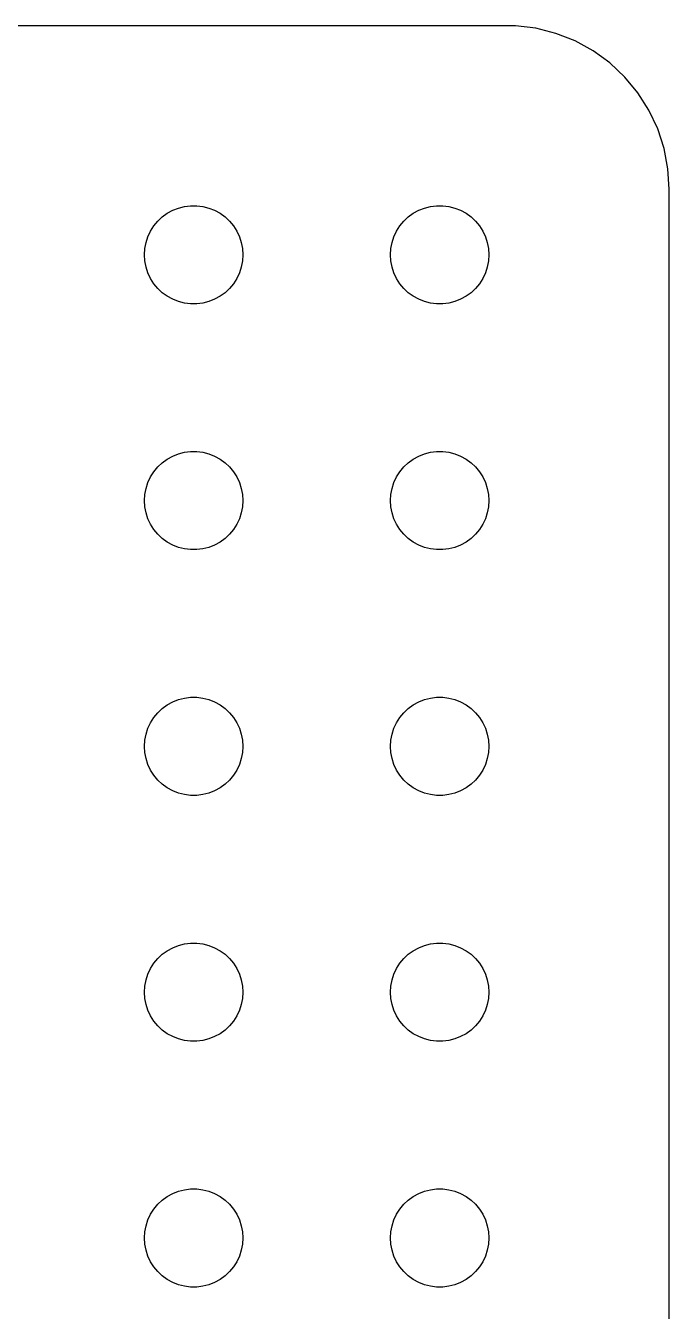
# Model space of a CAD drawing. Header units: metres. Extents: x -37 to 37, y 131 to 289.
# Drawn here: x 17.38 to 37, y 249.76 to 288.99 of the extents above; entities that cross this region are included whole.
import ezdxf

# ---------------------------------------------------------------- set-up
doc = ezdxf.new("R2010")
doc.units = ezdxf.units.M

msp = doc.modelspace()

# ---------------------------------------------------------------- linework, layer by layer
for p, q in [((32.3139, 288.99), (-32.3139, 288.99)), ((32.9369, 288.911), (32.3139, 288.99)), ((33.5451, 288.755), (32.9369, 288.911)), ((34.1289, 288.524), (33.5451, 288.755)), ((34.6791, 288.222), (34.1289, 288.524)), ((35.1871, 287.853), (34.6791, 288.222)), ((35.6448, 287.423), (35.1871, 287.853)), ((36.0451, 286.939), (35.6448, 287.423)), ((36.3815, 286.409), (36.0451, 286.939)), ((36.6489, 285.841), (36.3815, 286.409)), ((36.8429, 285.243), (36.6489, 285.841)), ((36.9606, 284.627), (36.8429, 285.243)), ((37, 284), (36.9606, 284.627)), ((37, 220), (37, 284)), ((21.5439, 283.156), (21.6963, 283.266)), ((21.6963, 283.266), (21.8613, 283.357)), ((21.8613, 283.357), (22.0365, 283.427)), ((22.0365, 283.427), (22.2189, 283.473)), ((22.2189, 283.473), (22.4058, 283.497)), ((22.4058, 283.497), (22.5942, 283.497)), ((22.5942, 283.497), (22.7811, 283.473)), ((22.7811, 283.473), (22.9635, 283.427)), ((22.9635, 283.427), (23.1387, 283.357)), ((23.1387, 283.357), (23.3037, 283.266)), ((23.3037, 283.266), (23.4561, 283.156)), ((29.0439, 283.156), (29.1963, 283.266)), ((29.1963, 283.266), (29.3613, 283.357)), ((29.3613, 283.357), (29.5365, 283.427)), ((29.5365, 283.427), (29.7189, 283.473)), ((29.7189, 283.473), (29.9058, 283.497)), ((29.9058, 283.497), (30.0942, 283.497)), ((30.0942, 283.497), (30.2811, 283.473)), ((30.2811, 283.473), (30.4635, 283.427)), ((30.4635, 283.427), (30.6387, 283.357)), ((30.6387, 283.357), (30.8037, 283.266)), ((30.8037, 283.266), (30.9561, 283.156)), ((21.1855, 282.723), (21.2865, 282.882)), ((21.2865, 282.882), (21.4065, 283.027)), ((21.4065, 283.027), (21.5439, 283.156)), ((23.4561, 283.156), (23.5934, 283.027)), ((23.5934, 283.027), (23.7135, 282.882)), ((23.7135, 282.882), (23.8145, 282.723)), ((28.6855, 282.723), (28.7865, 282.882)), ((28.7865, 282.882), (28.9065, 283.027)), ((28.9065, 283.027), (29.0439, 283.156)), ((30.9561, 283.156), (31.0934, 283.027)), ((31.0934, 283.027), (31.2135, 282.882)), ((31.2135, 282.882), (31.3145, 282.723)), ((21.0471, 282.373), (21.1053, 282.552)), ((21.1053, 282.552), (21.1855, 282.723)), ((23.8145, 282.723), (23.8947, 282.552)), ((23.8947, 282.552), (23.9529, 282.373)), ((28.5471, 282.373), (28.6053, 282.552)), ((28.6053, 282.552), (28.6855, 282.723)), ((31.3145, 282.723), (31.3947, 282.552)), ((31.3947, 282.552), (31.4529, 282.373)), ((21, 282), (21.0118, 282.188)), ((21.0118, 282.188), (21.0471, 282.373)), ((23.9529, 282.373), (23.9882, 282.188)), ((23.9882, 282.188), (24, 282)), ((28.5, 282), (28.5118, 282.188)), ((28.5118, 282.188), (28.5471, 282.373)), ((31.4529, 282.373), (31.4882, 282.188)), ((31.4882, 282.188), (31.5, 282)), ((21.0118, 281.812), (21, 282)), ((21.0471, 281.627), (21.0118, 281.812)), ((23.9882, 281.812), (23.9529, 281.627)), ((24, 282), (23.9882, 281.812)), ((28.5118, 281.812), (28.5, 282)), ((28.5471, 281.627), (28.5118, 281.812)), ((31.4882, 281.812), (31.4529, 281.627)), ((31.5, 282), (31.4882, 281.812)), ((21.1053, 281.448), (21.0471, 281.627)), ((21.1855, 281.277), (21.1053, 281.448)), ((21.2865, 281.118), (21.1855, 281.277)), ((23.8145, 281.277), (23.7135, 281.118)), ((23.8947, 281.448), (23.8145, 281.277)), ((23.9529, 281.627), (23.8947, 281.448)), ((28.6053, 281.448), (28.5471, 281.627)), ((28.6855, 281.277), (28.6053, 281.448)), ((28.7865, 281.118), (28.6855, 281.277)), ((31.3145, 281.277), (31.2135, 281.118)), ((31.3947, 281.448), (31.3145, 281.277)), ((31.4529, 281.627), (31.3947, 281.448)), ((21.4065, 280.973), (21.2865, 281.118)), ((21.5439, 280.844), (21.4065, 280.973)), ((23.5934, 280.973), (23.4561, 280.844)), ((23.7135, 281.118), (23.5934, 280.973)), ((28.9065, 280.973), (28.7865, 281.118)), ((29.0439, 280.844), (28.9065, 280.973)), ((31.0934, 280.973), (30.9561, 280.844)), ((31.2135, 281.118), (31.0934, 280.973)), ((21.6963, 280.734), (21.5439, 280.844)), ((21.8613, 280.643), (21.6963, 280.734)), ((22.0365, 280.573), (21.8613, 280.643)), ((22.2189, 280.527), (22.0365, 280.573)), ((22.4058, 280.503), (22.2189, 280.527)), ((22.5942, 280.503), (22.4058, 280.503)), ((22.7811, 280.527), (22.5942, 280.503)), ((22.9635, 280.573), (22.7811, 280.527)), ((23.1387, 280.643), (22.9635, 280.573)), ((23.3037, 280.734), (23.1387, 280.643)), ((23.4561, 280.844), (23.3037, 280.734)), ((29.1963, 280.734), (29.0439, 280.844)), ((29.3613, 280.643), (29.1963, 280.734)), ((29.5365, 280.573), (29.3613, 280.643)), ((29.7189, 280.527), (29.5365, 280.573)), ((29.9058, 280.503), (29.7189, 280.527)), ((30.0942, 280.503), (29.9058, 280.503)), ((30.2811, 280.527), (30.0942, 280.503)), ((30.4635, 280.573), (30.2811, 280.527)), ((30.6387, 280.643), (30.4635, 280.573)), ((30.8037, 280.734), (30.6387, 280.643)), ((30.9561, 280.844), (30.8037, 280.734)), ((21.5439, 275.656), (21.6963, 275.766)), ((21.6963, 275.766), (21.8613, 275.857)), ((21.8613, 275.857), (22.0365, 275.927)), ((22.0365, 275.927), (22.2189, 275.973)), ((22.2189, 275.973), (22.4058, 275.997)), ((22.4058, 275.997), (22.5942, 275.997)), ((22.5942, 275.997), (22.7811, 275.973)), ((22.7811, 275.973), (22.9635, 275.927)), ((22.9635, 275.927), (23.1387, 275.857)), ((23.1387, 275.857), (23.3037, 275.766)), ((23.3037, 275.766), (23.4561, 275.656)), ((29.0439, 275.656), (29.1963, 275.766)), ((29.1963, 275.766), (29.3613, 275.857)), ((29.3613, 275.857), (29.5365, 275.927)), ((29.5365, 275.927), (29.7189, 275.973)), ((29.7189, 275.973), (29.9058, 275.997)), ((29.9058, 275.997), (30.0942, 275.997)), ((30.0942, 275.997), (30.2811, 275.973)), ((30.2811, 275.973), (30.4635, 275.927)), ((30.4635, 275.927), (30.6387, 275.857)), ((30.6387, 275.857), (30.8037, 275.766)), ((30.8037, 275.766), (30.9561, 275.656)), ((21.1855, 275.223), (21.2865, 275.382)), ((21.2865, 275.382), (21.4065, 275.527)), ((21.4065, 275.527), (21.5439, 275.656)), ((23.4561, 275.656), (23.5934, 275.527)), ((23.5934, 275.527), (23.7135, 275.382)), ((23.7135, 275.382), (23.8145, 275.223)), ((28.6855, 275.223), (28.7865, 275.382)), ((28.7865, 275.382), (28.9065, 275.527)), ((28.9065, 275.527), (29.0439, 275.656)), ((30.9561, 275.656), (31.0934, 275.527)), ((31.0934, 275.527), (31.2135, 275.382)), ((31.2135, 275.382), (31.3145, 275.223)), ((21.0471, 274.873), (21.1053, 275.052)), ((21.1053, 275.052), (21.1855, 275.223)), ((23.8145, 275.223), (23.8947, 275.052)), ((23.8947, 275.052), (23.9529, 274.873)), ((28.5471, 274.873), (28.6053, 275.052)), ((28.6053, 275.052), (28.6855, 275.223)), ((31.3145, 275.223), (31.3947, 275.052)), ((31.3947, 275.052), (31.4529, 274.873)), ((21, 274.5), (21.0118, 274.688)), ((21.0118, 274.688), (21.0471, 274.873)), ((23.9529, 274.873), (23.9882, 274.688)), ((23.9882, 274.688), (24, 274.5)), ((28.5, 274.5), (28.5118, 274.688)), ((28.5118, 274.688), (28.5471, 274.873)), ((31.4529, 274.873), (31.4882, 274.688)), ((31.4882, 274.688), (31.5, 274.5)), ((21.0118, 274.312), (21, 274.5)), ((21.0471, 274.127), (21.0118, 274.312)), ((23.9882, 274.312), (23.9529, 274.127)), ((24, 274.5), (23.9882, 274.312)), ((28.5118, 274.312), (28.5, 274.5)), ((28.5471, 274.127), (28.5118, 274.312)), ((31.4882, 274.312), (31.4529, 274.127)), ((31.5, 274.5), (31.4882, 274.312)), ((21.1053, 273.948), (21.0471, 274.127)), ((21.1855, 273.777), (21.1053, 273.948)), ((23.8947, 273.948), (23.8145, 273.777)), ((23.9529, 274.127), (23.8947, 273.948)), ((28.6053, 273.948), (28.5471, 274.127)), ((28.6855, 273.777), (28.6053, 273.948)), ((31.3947, 273.948), (31.3145, 273.777)), ((31.4529, 274.127), (31.3947, 273.948)), ((21.2865, 273.618), (21.1855, 273.777)), ((21.4065, 273.473), (21.2865, 273.618)), ((21.5439, 273.344), (21.4065, 273.473)), ((23.5934, 273.473), (23.4561, 273.344)), ((23.7135, 273.618), (23.5934, 273.473)), ((23.8145, 273.777), (23.7135, 273.618)), ((28.7865, 273.618), (28.6855, 273.777)), ((28.9065, 273.473), (28.7865, 273.618)), ((29.0439, 273.344), (28.9065, 273.473)), ((31.0934, 273.473), (30.9561, 273.344)), ((31.2135, 273.618), (31.0934, 273.473)), ((31.3145, 273.777), (31.2135, 273.618)), ((21.6963, 273.234), (21.5439, 273.344)), ((21.8613, 273.143), (21.6963, 273.234)), ((22.0365, 273.073), (21.8613, 273.143)), ((22.2189, 273.027), (22.0365, 273.073)), ((22.4058, 273.003), (22.2189, 273.027)), ((22.7811, 273.027), (22.5942, 273.003)), ((22.9635, 273.073), (22.7811, 273.027)), ((23.1387, 273.143), (22.9635, 273.073)), ((23.3037, 273.234), (23.1387, 273.143)), ((23.4561, 273.344), (23.3037, 273.234)), ((29.1963, 273.234), (29.0439, 273.344)), ((29.3613, 273.143), (29.1963, 273.234)), ((29.5365, 273.073), (29.3613, 273.143)), ((29.7189, 273.027), (29.5365, 273.073)), ((29.9058, 273.003), (29.7189, 273.027)), ((30.2811, 273.027), (30.0942, 273.003)), ((30.4635, 273.073), (30.2811, 273.027)), ((30.6387, 273.143), (30.4635, 273.073)), ((30.8037, 273.234), (30.6387, 273.143)), ((30.9561, 273.344), (30.8037, 273.234)), ((22.5942, 273.003), (22.4058, 273.003)), ((30.0942, 273.003), (29.9058, 273.003)), ((21.6963, 268.266), (21.8613, 268.357)), ((21.8613, 268.357), (22.0365, 268.427)), ((22.0365, 268.427), (22.2189, 268.473)), ((22.2189, 268.473), (22.4058, 268.497)), ((22.4058, 268.497), (22.5942, 268.497)), ((22.5942, 268.497), (22.7811, 268.473)), ((22.7811, 268.473), (22.9635, 268.427)), ((22.9635, 268.427), (23.1387, 268.357)), ((23.1387, 268.357), (23.3037, 268.266)), ((29.1963, 268.266), (29.3613, 268.357)), ((29.3613, 268.357), (29.5365, 268.427)), ((29.5365, 268.427), (29.7189, 268.473)), ((29.7189, 268.473), (29.9058, 268.497)), ((29.9058, 268.497), (30.0942, 268.497)), ((30.0942, 268.497), (30.2811, 268.473)), ((30.2811, 268.473), (30.4635, 268.427)), ((30.4635, 268.427), (30.6387, 268.357)), ((30.6387, 268.357), (30.8037, 268.266)), ((21.2865, 267.882), (21.4065, 268.027)), ((21.4065, 268.027), (21.5439, 268.156)), ((21.5439, 268.156), (21.6963, 268.266)), ((23.3037, 268.266), (23.4561, 268.156)), ((23.4561, 268.156), (23.5934, 268.027)), ((23.5934, 268.027), (23.7135, 267.882)), ((28.7865, 267.882), (28.9065, 268.027)), ((28.9065, 268.027), (29.0439, 268.156)), ((29.0439, 268.156), (29.1963, 268.266)), ((30.8037, 268.266), (30.9561, 268.156)), ((30.9561, 268.156), (31.0934, 268.027)), ((31.0934, 268.027), (31.2135, 267.882)), ((21.0471, 267.373), (21.1053, 267.552)), ((21.1053, 267.552), (21.1855, 267.723)), ((21.1855, 267.723), (21.2865, 267.882)), ((23.7135, 267.882), (23.8145, 267.723)), ((23.8145, 267.723), (23.8947, 267.552)), ((23.8947, 267.552), (23.9529, 267.373)), ((28.5471, 267.373), (28.6053, 267.552)), ((28.6053, 267.552), (28.6855, 267.723)), ((28.6855, 267.723), (28.7865, 267.882)), ((31.2135, 267.882), (31.3145, 267.723)), ((31.3145, 267.723), (31.3947, 267.552)), ((31.3947, 267.552), (31.4529, 267.373)), ((21, 267), (21.0118, 267.188)), ((21.0118, 267.188), (21.0471, 267.373)), ((23.9529, 267.373), (23.9882, 267.188)), ((23.9882, 267.188), (24, 267)), ((28.5, 267), (28.5118, 267.188)), ((28.5118, 267.188), (28.5471, 267.373)), ((31.4529, 267.373), (31.4882, 267.188)), ((31.4882, 267.188), (31.5, 267)), ((21.0118, 266.812), (21, 267)), ((21.0471, 266.627), (21.0118, 266.812)), ((23.9882, 266.812), (23.9529, 266.627)), ((24, 267), (23.9882, 266.812)), ((28.5118, 266.812), (28.5, 267)), ((28.5471, 266.627), (28.5118, 266.812)), ((31.4882, 266.812), (31.4529, 266.627)), ((31.5, 267), (31.4882, 266.812)), ((21.1053, 266.448), (21.0471, 266.627)), ((21.1855, 266.277), (21.1053, 266.448)), ((23.8947, 266.448), (23.8145, 266.277)), ((23.9529, 266.627), (23.8947, 266.448)), ((28.6053, 266.448), (28.5471, 266.627)), ((28.6855, 266.277), (28.6053, 266.448)), ((31.3947, 266.448), (31.3145, 266.277)), ((31.4529, 266.627), (31.3947, 266.448)), ((21.2865, 266.118), (21.1855, 266.277)), ((21.4065, 265.973), (21.2865, 266.118)), ((21.5439, 265.844), (21.4065, 265.973)), ((23.5934, 265.973), (23.4561, 265.844)), ((23.7135, 266.118), (23.5934, 265.973)), ((23.8145, 266.277), (23.7135, 266.118)), ((28.7865, 266.118), (28.6855, 266.277)), ((28.9065, 265.973), (28.7865, 266.118)), ((29.0439, 265.844), (28.9065, 265.973)), ((31.0934, 265.973), (30.9561, 265.844)), ((31.2135, 266.118), (31.0934, 265.973)), ((31.3145, 266.277), (31.2135, 266.118)), ((21.6963, 265.734), (21.5439, 265.844)), ((21.8613, 265.643), (21.6963, 265.734)), ((22.0365, 265.573), (21.8613, 265.643)), ((22.2189, 265.527), (22.0365, 265.573)), ((22.9635, 265.573), (22.7811, 265.527)), ((23.1387, 265.643), (22.9635, 265.573)), ((23.3037, 265.734), (23.1387, 265.643)), ((23.4561, 265.844), (23.3037, 265.734)), ((29.1963, 265.734), (29.0439, 265.844)), ((29.3613, 265.643), (29.1963, 265.734)), ((29.5365, 265.573), (29.3613, 265.643)), ((29.7189, 265.527), (29.5365, 265.573)), ((30.4635, 265.573), (30.2811, 265.527)), ((30.6387, 265.643), (30.4635, 265.573)), ((30.8037, 265.734), (30.6387, 265.643)), ((30.9561, 265.844), (30.8037, 265.734)), ((22.4058, 265.503), (22.2189, 265.527)), ((22.5942, 265.503), (22.4058, 265.503)), ((22.7811, 265.527), (22.5942, 265.503)), ((29.9058, 265.503), (29.7189, 265.527)), ((30.0942, 265.503), (29.9058, 265.503)), ((30.2811, 265.527), (30.0942, 265.503)), ((21.8613, 260.857), (22.0365, 260.927)), ((22.0365, 260.927), (22.2189, 260.973)), ((22.2189, 260.973), (22.4058, 260.997)), ((22.4058, 260.997), (22.5942, 260.997)), ((22.5942, 260.997), (22.7811, 260.973)), ((22.7811, 260.973), (22.9635, 260.927)), ((22.9635, 260.927), (23.1387, 260.857)), ((29.3613, 260.857), (29.5365, 260.927)), ((29.5365, 260.927), (29.7189, 260.973)), ((29.7189, 260.973), (29.9058, 260.997)), ((29.9058, 260.997), (30.0942, 260.997)), ((30.0942, 260.997), (30.2811, 260.973)), ((30.2811, 260.973), (30.4635, 260.927)), ((30.4635, 260.927), (30.6387, 260.857)), ((21.2865, 260.382), (21.4065, 260.527)), ((21.4065, 260.527), (21.5439, 260.656)), ((21.5439, 260.656), (21.6963, 260.766)), ((21.6963, 260.766), (21.8613, 260.857)), ((23.1387, 260.857), (23.3037, 260.766)), ((23.3037, 260.766), (23.4561, 260.656)), ((23.4561, 260.656), (23.5934, 260.527)), ((23.5934, 260.527), (23.7135, 260.382)), ((28.7865, 260.382), (28.9065, 260.527)), ((28.9065, 260.527), (29.0439, 260.656)), ((29.0439, 260.656), (29.1963, 260.766)), ((29.1963, 260.766), (29.3613, 260.857)), ((30.6387, 260.857), (30.8037, 260.766)), ((30.8037, 260.766), (30.9561, 260.656)), ((30.9561, 260.656), (31.0934, 260.527)), ((31.0934, 260.527), (31.2135, 260.382)), ((21.1053, 260.052), (21.1855, 260.223)), ((21.1855, 260.223), (21.2865, 260.382)), ((23.7135, 260.382), (23.8145, 260.223)), ((23.8145, 260.223), (23.8947, 260.052)), ((28.6053, 260.052), (28.6855, 260.223)), ((28.6855, 260.223), (28.7865, 260.382)), ((31.2135, 260.382), (31.3145, 260.223)), ((31.3145, 260.223), (31.3947, 260.052)), ((21, 259.5), (21.0118, 259.688)), ((21.0118, 259.688), (21.0471, 259.873)), ((21.0471, 259.873), (21.1053, 260.052)), ((23.8947, 260.052), (23.9529, 259.873)), ((23.9529, 259.873), (23.9882, 259.688)), ((23.9882, 259.688), (24, 259.5)), ((28.5, 259.5), (28.5118, 259.688)), ((28.5118, 259.688), (28.5471, 259.873)), ((28.5471, 259.873), (28.6053, 260.052)), ((31.3947, 260.052), (31.4529, 259.873)), ((31.4529, 259.873), (31.4882, 259.688)), ((31.4882, 259.688), (31.5, 259.5)), ((21.0118, 259.312), (21, 259.5)), ((21.0471, 259.127), (21.0118, 259.312)), ((23.9882, 259.312), (23.9529, 259.127)), ((24, 259.5), (23.9882, 259.312)), ((28.5118, 259.312), (28.5, 259.5)), ((28.5471, 259.127), (28.5118, 259.312)), ((31.4882, 259.312), (31.4529, 259.127)), ((31.5, 259.5), (31.4882, 259.312)), ((21.1053, 258.948), (21.0471, 259.127)), ((21.1855, 258.777), (21.1053, 258.948)), ((23.8947, 258.948), (23.8145, 258.777)), ((23.9529, 259.127), (23.8947, 258.948)), ((28.6053, 258.948), (28.5471, 259.127)), ((28.6855, 258.777), (28.6053, 258.948)), ((31.3947, 258.948), (31.3145, 258.777)), ((31.4529, 259.127), (31.3947, 258.948)), ((21.2865, 258.618), (21.1855, 258.777)), ((21.4065, 258.473), (21.2865, 258.618)), ((23.7135, 258.618), (23.5934, 258.473)), ((23.8145, 258.777), (23.7135, 258.618)), ((28.7865, 258.618), (28.6855, 258.777)), ((28.9065, 258.473), (28.7865, 258.618)), ((31.2135, 258.618), (31.0934, 258.473)), ((31.3145, 258.777), (31.2135, 258.618)), ((21.5439, 258.344), (21.4065, 258.473)), ((21.6963, 258.234), (21.5439, 258.344)), ((21.8613, 258.143), (21.6963, 258.234)), ((22.0365, 258.073), (21.8613, 258.143)), ((23.1387, 258.143), (22.9635, 258.073)), ((23.3037, 258.234), (23.1387, 258.143)), ((23.4561, 258.344), (23.3037, 258.234)), ((23.5934, 258.473), (23.4561, 258.344)), ((29.0439, 258.344), (28.9065, 258.473)), ((29.1963, 258.234), (29.0439, 258.344)), ((29.3613, 258.143), (29.1963, 258.234)), ((29.5365, 258.073), (29.3613, 258.143)), ((30.6387, 258.143), (30.4635, 258.073)), ((30.8037, 258.234), (30.6387, 258.143)), ((30.9561, 258.344), (30.8037, 258.234)), ((31.0934, 258.473), (30.9561, 258.344)), ((22.2189, 258.027), (22.0365, 258.073)), ((22.4058, 258.003), (22.2189, 258.027)), ((22.5942, 258.003), (22.4058, 258.003)), ((22.7811, 258.027), (22.5942, 258.003)), ((22.9635, 258.073), (22.7811, 258.027)), ((29.7189, 258.027), (29.5365, 258.073)), ((29.9058, 258.003), (29.7189, 258.027)), ((30.0942, 258.003), (29.9058, 258.003)), ((30.2811, 258.027), (30.0942, 258.003)), ((30.4635, 258.073), (30.2811, 258.027)), ((21.8613, 253.357), (22.0365, 253.427)), ((22.0365, 253.427), (22.2189, 253.473)), ((22.2189, 253.473), (22.4058, 253.497)), ((22.4058, 253.497), (22.5942, 253.497)), ((22.5942, 253.497), (22.7811, 253.473)), ((22.7811, 253.473), (22.9635, 253.427)), ((22.9635, 253.427), (23.1387, 253.357)), ((29.3613, 253.357), (29.5365, 253.427)), ((29.5365, 253.427), (29.7189, 253.473)), ((29.7189, 253.473), (29.9058, 253.497)), ((29.9058, 253.497), (30.0942, 253.497)), ((30.0942, 253.497), (30.2811, 253.473)), ((30.2811, 253.473), (30.4635, 253.427)), ((30.4635, 253.427), (30.6387, 253.357)), ((21.2865, 252.882), (21.4065, 253.027)), ((21.4065, 253.027), (21.5439, 253.156)), ((21.5439, 253.156), (21.6963, 253.266)), ((21.6963, 253.266), (21.8613, 253.357)), ((23.1387, 253.357), (23.3037, 253.266)), ((23.3037, 253.266), (23.4561, 253.156)), ((23.4561, 253.156), (23.5934, 253.027)), ((23.5934, 253.027), (23.7135, 252.882)), ((28.7865, 252.882), (28.9065, 253.027)), ((28.9065, 253.027), (29.0439, 253.156)), ((29.0439, 253.156), (29.1963, 253.266)), ((29.1963, 253.266), (29.3613, 253.357)), ((30.6387, 253.357), (30.8037, 253.266)), ((30.8037, 253.266), (30.9561, 253.156)), ((30.9561, 253.156), (31.0934, 253.027)), ((31.0934, 253.027), (31.2135, 252.882)), ((21.1053, 252.552), (21.1855, 252.723)), ((21.1855, 252.723), (21.2865, 252.882)), ((23.7135, 252.882), (23.8145, 252.723)), ((23.8145, 252.723), (23.8947, 252.552)), ((28.6053, 252.552), (28.6855, 252.723)), ((28.6855, 252.723), (28.7865, 252.882)), ((31.2135, 252.882), (31.3145, 252.723)), ((31.3145, 252.723), (31.3947, 252.552)), ((21.0118, 252.188), (21.0471, 252.373)), ((21.0471, 252.373), (21.1053, 252.552)), ((23.8947, 252.552), (23.9529, 252.373)), ((23.9529, 252.373), (23.9882, 252.188)), ((28.5118, 252.188), (28.5471, 252.373)), ((28.5471, 252.373), (28.6053, 252.552)), ((31.3947, 252.552), (31.4529, 252.373)), ((31.4529, 252.373), (31.4882, 252.188)), ((21, 252), (21.0118, 252.188)), ((21.0118, 251.812), (21, 252)), ((23.9882, 252.188), (24, 252)), ((24, 252), (23.9882, 251.812)), ((28.5, 252), (28.5118, 252.188)), ((28.5118, 251.812), (28.5, 252)), ((31.4882, 252.188), (31.5, 252)), ((31.5, 252), (31.4882, 251.812)), ((21.0471, 251.627), (21.0118, 251.812)), ((21.1053, 251.448), (21.0471, 251.627)), ((21.1855, 251.277), (21.1053, 251.448)), ((23.8947, 251.448), (23.8145, 251.277)), ((23.9529, 251.627), (23.8947, 251.448)), ((23.9882, 251.812), (23.9529, 251.627)), ((28.5471, 251.627), (28.5118, 251.812)), ((28.6053, 251.448), (28.5471, 251.627)), ((28.6855, 251.277), (28.6053, 251.448)), ((31.3947, 251.448), (31.3145, 251.277)), ((31.4529, 251.627), (31.3947, 251.448)), ((31.4882, 251.812), (31.4529, 251.627)), ((21.2865, 251.118), (21.1855, 251.277)), ((21.4065, 250.973), (21.2865, 251.118)), ((23.7135, 251.118), (23.5934, 250.973)), ((23.8145, 251.277), (23.7135, 251.118)), ((28.7865, 251.118), (28.6855, 251.277)), ((28.9065, 250.973), (28.7865, 251.118)), ((31.2135, 251.118), (31.0934, 250.973)), ((31.3145, 251.277), (31.2135, 251.118)), ((21.5439, 250.844), (21.4065, 250.973)), ((21.6963, 250.734), (21.5439, 250.844)), ((21.8613, 250.643), (21.6963, 250.734)), ((23.3037, 250.734), (23.1387, 250.643)), ((23.4561, 250.844), (23.3037, 250.734)), ((23.5934, 250.973), (23.4561, 250.844)), ((29.0439, 250.844), (28.9065, 250.973)), ((29.1963, 250.734), (29.0439, 250.844)), ((29.3613, 250.643), (29.1963, 250.734)), ((30.8037, 250.734), (30.6387, 250.643)), ((30.9561, 250.844), (30.8037, 250.734)), ((31.0934, 250.973), (30.9561, 250.844)), ((22.0365, 250.573), (21.8613, 250.643)), ((22.2189, 250.527), (22.0365, 250.573)), ((22.4058, 250.503), (22.2189, 250.527)), ((22.5942, 250.503), (22.4058, 250.503)), ((22.7811, 250.527), (22.5942, 250.503)), ((22.9635, 250.573), (22.7811, 250.527)), ((23.1387, 250.643), (22.9635, 250.573)), ((29.5365, 250.573), (29.3613, 250.643)), ((29.7189, 250.527), (29.5365, 250.573)), ((29.9058, 250.503), (29.7189, 250.527)), ((30.0942, 250.503), (29.9058, 250.503)), ((30.2811, 250.527), (30.0942, 250.503)), ((30.4635, 250.573), (30.2811, 250.527)), ((30.6387, 250.643), (30.4635, 250.573))]:
    msp.add_line(p, q)

doc.saveas('drawing.dxf')
